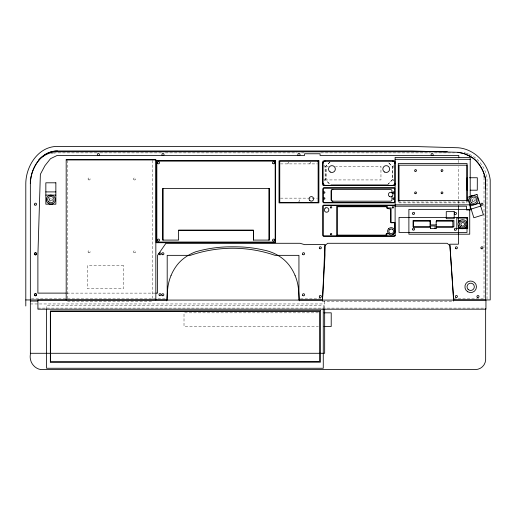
<?xml version="1.0" encoding="UTF-8"?>
<svg xmlns="http://www.w3.org/2000/svg" width="516" height="516" viewBox="0 0 516 516"><rect width="100%" height="100%" fill="white"/><g stroke="black" fill="none" stroke-linecap="round" stroke-linejoin="round"><path stroke-width="0.39" stroke-dasharray="2.58 1.94" d="M458.569 203.427L458.737 166.649M458.756 162.65L458.763 160.25M329.969 162.127L325.338 166.823L325.338 179.6L329.969 184.296M387.387 184.812L392.534 179.6L392.534 166.823L387.877 162.127M387.903 184.483L392.715 179.368L392.786 167.552L392.353 166.397L387.729 161.785M330.053 161.863L325.519 166.397L325.086 167.552L325.157 179.368L329.969 184.483M96.879 152.871L55.786 152.871A27.529 27.529 0 0 0 53.49 153.233M100.098 152.871L161.327 152.871M165.359 152.871L296.681 152.871M301.512 152.871L303.93 152.871M320.849 152.871L430.421 152.871M434.446 152.871L454.59 152.871M280.452 163.894L317.405 163.894M328.395 166.275L326.802 166.275L326.802 179.929L380.956 179.929L380.956 166.275L335.568 166.275M280.452 198.144L317.405 198.144M398.3 202.008L467.064 202.008M399.029 202.872L466.974 202.872M66.803 293.12L155.161 293.12M31.418 298.874L165.584 298.874M300.505 298.874L320.9 298.874M453.693 298.874L484.021 298.874L484.021 178.413M67.57 301.312L152.762 301.312M322.468 301.763L453.693 301.763M30.354 303.956L324.667 303.956M37.92 308.116L485.137 308.116M318.346 312.831L184.012 312.831L184.012 326.48L318.346 326.48M483.615 175.292L484.021 177.607M487.014 299.138L487.014 177.517C485.853 170.719 482.241 164.507 477.416 159.638A30.347 30.347 0 0 0 473.017 156.316M324.667 301.067L324.667 308.297M323.268 307.91L323.268 305.498L46.582 305.498L46.582 307.91M152.749 160.405L152.762 298.893M67.557 160.405L67.57 298.893M394.121 166.907A0.684 0.684 0 0 1 393.153 166.907A0.684 0.684 0 0 1 393.153 165.939A0.684 0.684 0 0 1 394.121 165.939M394.121 180.561A0.684 0.684 0 0 1 393.153 180.561A0.684 0.684 0 0 1 393.153 179.594A0.684 0.684 0 0 1 394.121 179.594M323.751 179.594A0.684 0.684 0 0 1 324.719 179.594A0.684 0.684 0 0 1 324.719 180.561A0.684 0.684 0 0 1 323.751 180.561M323.751 165.939A0.684 0.684 0 0 1 324.719 165.939A0.684 0.684 0 0 1 324.719 166.907A0.684 0.684 0 0 1 323.751 166.907M51.213 153.781A27.529 27.529 0 0 1 52.729 153.394M464.148 152.607A30.347 30.347 0 0 1 465.477 152.962M466.142 153.162A30.347 30.347 0 0 1 468.728 154.11M469.36 154.381A30.347 30.347 0 0 1 471.83 155.619M49.362 200.66A1.677 1.677 0 0 1 50.374 198.209A1.677 1.677 0 0 1 52.484 199.827A1.677 1.677 0 0 1 50.374 201.446M49.975 201.279A1.677 1.677 0 0 1 49.626 201.008M474.694 198.789A1.677 1.677 0 0 1 474.333 201.511A1.677 1.677 0 0 1 471.901 200.24A1.677 1.677 0 0 1 473.927 198.383M123.64 265.785L87.236 265.785L87.236 288.541L123.64 288.541L123.64 265.785M133.876 179.678A1.045 1.045 0 0 0 135.631 179.207A1.045 1.045 0 0 0 134.347 177.923A1.045 1.045 0 0 0 133.876 179.678M88.365 252.492A1.045 1.045 0 0 0 90.119 252.021A1.045 1.045 0 0 0 88.836 250.737A1.045 1.045 0 0 0 88.365 252.492M88.365 179.678A1.045 1.045 0 0 0 90.119 179.207A1.045 1.045 0 0 0 88.836 177.923A1.045 1.045 0 0 0 88.365 179.678M133.876 252.492A1.045 1.045 0 0 0 135.631 252.021A1.045 1.045 0 0 0 134.347 250.737A1.045 1.045 0 0 0 133.876 252.492M309.426 163.159A0.684 0.684 0 0 0 310.567 162.856A0.684 0.684 0 0 0 309.735 162.018A0.684 0.684 0 0 0 309.426 163.159M287.541 163.159A0.684 0.684 0 0 0 288.683 162.856A0.684 0.684 0 0 0 287.844 162.018A0.684 0.684 0 0 0 287.541 163.159M298.551 201.105A0.684 0.684 0 0 0 299.699 200.801A0.684 0.684 0 0 0 298.861 199.963A0.684 0.684 0 0 0 298.551 201.105M50.233 200.601A1.135 1.135 0 0 0 51.987 199.698A1.135 1.135 0 0 0 50.329 198.628A1.135 1.135 0 0 0 50.233 200.601M473.004 201.188A1.135 1.135 0 0 0 474.714 200.214A1.135 1.135 0 0 0 473.017 199.221A1.135 1.135 0 0 0 473.004 201.188"/><path stroke-width="0.77" d="M485.646 300.557L485.646 180.278C484.092 170.493 478.538 160.586 469.463 156.019A30.205 30.205 0 0 0 457.931 152.31L411.865 150.982L57.502 150.982C40.835 150.891 30.483 168.609 30.354 183.657A38.029 38.029 0 0 1 38.539 160.676A23.31 23.31 0 0 1 57.502 150.982M322.99 183.212L322.984 185.341L394.888 185.341L394.888 161.082L322.984 161.082L322.99 183.212L323.648 184.67L325.112 185.334M467.064 190.198L467.103 177.743M458.466 225.808L458.382 244.197L449.81 244.197L453.693 299.944L490.2 299.944L490.2 179.929C488.323 163.604 474.894 149.201 458.292 147.769L411.916 146.434L57.418 146.434C38.345 146.28 25.89 166.133 25.8 183.561L25.8 305.994M458.479 222.609L458.556 205.82M458.776 157.857L458.788 155.458L320.081 155.458L320.081 153.762L304.608 153.762L304.608 155.458L57.173 155.458L50.523 158.664L44.989 165.623L40.364 174.298L37.887 255.349L37.887 293.12L66.003 293.12M322.5 300.963L324.893 245.564L327.725 243.288L447.082 243.288L449.965 245.564L453.635 300.963M25.8 299.944L167.197 299.944L167.197 255.349L190.404 255.349A129.703 129.703 0 0 1 275.047 255.349L298.938 255.349L298.938 299.944L322.468 299.944L324.996 255.349L324.996 244.52L304.608 244.649L300.086 243.288L165.939 243.288L157.574 255.349L157.574 293.12L155.967 293.12M166.739 300.854L167.616 289.553A46.988 46.988 0 0 1 170.28 277.46L171.028 275.538M322.99 163.204L323.706 161.695L325.106 161.089M394.882 183.219L394.276 184.618L392.766 185.334M389.999 229.214L389.135 230.097A2.425 2.425 0 0 0 389.135 232.49L389.999 233.367A2.341 2.341 0 0 0 392.366 233.367L393.237 232.49A2.425 2.425 0 0 0 393.237 230.097L392.366 229.214M470.166 206.052L479.719 203.046M471.121 209.09L480.673 206.084M386.884 184.986L330.988 184.986M394.108 232.955L394.527 232.542L394.527 223.215C394.418 221.945 390.805 223.518 390.644 222.383L390.644 209.038C385.839 208.032 387.716 209.541 386.381 206.748L337.309 206.748L337.309 235.186L385.8 235.186L386.445 233.4L388.89 233.342M447.411 151.801L55.696 151.801A28.644 28.644 0 0 0 38.461 160.166M395.114 159.315L470.25 159.315M66.196 299.951L66.183 159.779L155.838 159.779L155.845 299.951M66.183 159.786L155.838 159.786M469.457 177.743L477.313 177.743L477.274 190.198L470.205 190.198M391.941 196.093L391.941 199.821A1.367 1.367 0 0 1 390.573 201.188L332.885 201.188A1.606 1.606 0 0 1 331.059 199.821L331.059 190.881A1.606 1.606 0 0 1 332.885 189.514L390.573 189.514A1.367 1.367 0 0 1 391.941 190.881L391.941 193.113M45.84 191.907L55.857 191.907M45.84 195.093L55.857 195.093M398.3 200.614L467.064 200.614M395.114 204.826L470.25 204.826M395.114 205.362L323.21 205.362L323.21 235.973L395.114 235.973L395.114 157.406L470.205 157.406L470.205 197.228M395.114 206.194L466.496 206.194L466.496 209.967L470.205 209.967L470.205 204.394M460.22 220.925L458.73 220.925L458.73 222.512M436.433 224.899L430.563 224.899L430.563 220.448L413.09 220.448L413.09 226.879L430.563 226.879L430.563 228.607L436.433 228.607L436.433 226.879L453.912 226.879L453.912 220.448L436.433 220.448L436.433 221.932M460.969 228.046L458.73 228.046L458.73 225.673M463.948 228.046L466.193 228.046L466.193 226.466M178.607 230.581L253.472 230.581L253.472 240.088M389.012 233.671L386.865 233.671L386.865 235.328L336.748 235.309L336.748 206.032L387.252 206.045L387.252 207.929L391.063 207.929L391.063 222.39L394.953 222.39L395.004 233.051M30.354 301.067L37.591 301.067M323.977 312.831L331.214 312.831L331.214 326.48L323.977 326.48M30.354 353.286L324.667 353.286L324.667 309.097M392.76 161.089L394.218 161.747L394.882 163.211M457.931 152.31L463.884 153.581L469.463 156.019M295.107 275.538L295.855 277.46A46.988 46.988 0 0 1 298.512 289.553M394.772 188.979L393.979 187.843L323.893 187.843L322.758 188.862L322.758 201.833L323.629 202.827L393.902 202.82A1.155 1.155 0 0 0 394.785 201.724M298.512 289.553L299.396 300.854M485.653 188.921L485.35 178.343A36.139 36.139 0 0 0 477.655 162.598A22.149 22.149 0 0 0 469.554 156.058M485.646 308.587L485.653 359.71A10.307 10.307 0 0 1 475.352 369.566L40.816 369.566C35.765 368.811 31.592 364.657 30.521 359.71A13.668 13.668 0 0 1 30.354 354.569L30.354 179.129M467.064 201.201L467.064 163.533L398.3 163.533L398.3 201.201M466.974 201.266L466.974 165.197L399.029 165.197L399.029 201.266M453.693 298.874L453.693 299.944M435.072 228.659L435.072 225.969L430.615 225.969L430.615 228.659M323.268 308.716L323.268 368.263L46.582 368.263L46.582 308.716M322.468 298.874L322.468 299.944M268.881 188.437L268.881 240.088M163.133 188.437L163.133 240.088M332.885 201.188A1.367 1.367 0 0 1 331.517 199.821L331.517 190.881A1.367 1.367 0 0 1 332.885 189.514M395.114 206.271A1.135 1.135 0 0 0 393.979 205.136L323.893 205.136A1.135 1.135 0 0 0 322.758 206.271L322.758 235.057A1.135 1.135 0 0 0 323.893 236.199L393.979 236.199A1.135 1.135 0 0 0 395.114 235.057M393.411 233.606A0.677 0.677 0 0 1 393.418 234.561A0.677 0.677 0 0 1 392.457 234.567M389.999 229.323A2.341 2.341 0 0 1 392.366 229.323M323.358 161.456A2.045 2.045 0 0 0 322.758 162.901L322.758 183.515A2.045 2.045 0 0 0 324.803 185.566L393.069 185.566A2.045 2.045 0 0 0 395.114 183.515M323.558 161.276A2.045 2.045 0 0 1 324.803 160.857L393.069 160.857A2.045 2.045 0 0 1 394.314 161.276M394.514 161.456A2.045 2.045 0 0 1 395.114 162.901M171.028 275.538A46.446 46.446 0 0 1 175.995 266.527C180.723 259.703 187.734 254.93 195.377 251.885A128.116 128.116 0 0 1 231.091 246.803A197.841 197.841 0 0 1 242.275 247.009A128.045 128.045 0 0 1 263.747 250.06C274.17 252.053 283.994 257.768 290.14 266.527A46.446 46.446 0 0 1 295.107 275.538M52.052 204.33A4.554 4.554 0 0 1 49.697 204.33M470.115 196.86A4.554 4.554 0 0 1 474.456 195.493M37.92 300.086L37.92 309.187L485.943 309.187L485.943 300.086L37.92 300.086M50.439 311.4L50.439 361.426L319.578 361.426L319.578 311.4L50.439 311.4M388.645 228.717L388.071 229.472A3.677 3.677 0 0 0 388.071 233.116L389.387 234.445A3.56 3.56 0 0 0 392.986 234.445L394.301 233.116A3.677 3.677 0 0 0 394.301 229.472L392.986 228.143A3.56 3.56 0 0 0 389.387 228.143L388.645 228.717M325.338 208.038L324.893 208.425A2.296 2.296 0 0 0 324.699 211.186L325.08 211.637A2.225 2.225 0 0 0 327.808 211.837L328.253 211.45A2.296 2.296 0 0 0 328.453 208.69L328.066 208.238A2.225 2.225 0 0 0 325.338 208.038M476.99 194.364L467.438 197.37L473.856 217.771L483.402 214.772L476.99 194.364M318.888 160.811L279.033 160.857L279.033 202.904L318.888 202.859L318.888 160.811M275.621 160.399L156.161 160.399L156.161 242.714L275.621 242.714L275.621 160.399M275.17 161.121L156.845 161.121L156.845 242.036L275.17 242.036L275.17 161.121M318.127 161.082L279.762 161.082L279.762 202.62L318.127 202.62L318.127 161.082M55.857 182.806L45.84 182.806L45.84 204.194L55.857 204.194L55.857 182.806M394.772 188.069L323.326 188.069L323.326 202.633L394.772 202.633L394.772 188.069M269.442 188.392L162.637 188.392L162.637 240.088L178.607 240.088L178.607 230.078L253.408 230.078L253.408 240.088L269.442 240.088L269.442 188.392M469.734 209.361L408.885 209.361L408.885 234.193L469.734 234.193L469.734 209.361M454.209 211.637L446.263 211.637L446.263 218.713L454.209 218.713L454.209 211.637M467.019 217.43L399.029 217.43L399.029 232.452L467.019 232.452L467.019 217.43M467.638 218.062L456.776 218.062L456.821 228.646L467.709 228.646L467.638 218.062M430.034 221.177L413.361 221.177L413.361 227.092L430.034 227.092L430.034 221.177M452.842 221.177L436.162 221.177L436.162 227.092L452.842 227.092L452.842 221.177M320.41 310.677L50.349 310.961L50.349 362.471L320.41 362.193L320.41 310.677M393.25 199.137A0.684 0.684 0 0 0 394.276 198.544A0.684 0.684 0 0 0 393.25 197.957A0.684 0.684 0 0 0 393.25 199.137M393.25 193.087A0.684 0.684 0 0 0 394.276 192.494A0.684 0.684 0 0 0 393.25 191.9A0.684 0.684 0 0 0 393.25 193.087M323.893 199.002A0.684 0.684 0 0 0 324.919 198.408A0.684 0.684 0 0 0 323.893 197.821A0.684 0.684 0 0 0 323.893 199.002M323.751 192.978A0.684 0.684 0 0 0 324.893 192.668A0.684 0.684 0 0 0 324.061 191.836A0.684 0.684 0 0 0 323.751 192.978M389.425 196.48A2.277 2.277 0 0 0 392.947 194.713A2.277 2.277 0 0 0 389.657 192.545A2.277 2.277 0 0 0 389.425 196.48M392.457 207.8A0.677 0.677 0 0 0 393.592 207.503A0.677 0.677 0 0 0 392.76 206.671A0.677 0.677 0 0 0 392.457 207.8M330.75 207.909A0.677 0.677 0 0 0 331.769 207.322A0.677 0.677 0 0 0 330.75 206.735A0.677 0.677 0 0 0 330.75 207.909M330.608 234.567A0.677 0.677 0 0 0 331.749 234.264A0.677 0.677 0 0 0 330.917 233.432A0.677 0.677 0 0 0 330.608 234.567M384.536 172.009A3.412 3.412 0 0 0 389.651 169.055A3.412 3.412 0 0 0 384.536 166.1A3.412 3.412 0 0 0 384.536 172.009M330.227 172.009A3.412 3.412 0 0 0 335.342 169.055A3.412 3.412 0 0 0 330.227 166.1A3.412 3.412 0 0 0 330.227 172.009M441.341 171.157A0.909 0.909 0 0 0 442.87 170.751A0.909 0.909 0 0 0 441.754 169.635A0.909 0.909 0 0 0 441.341 171.157M414.948 171.157A0.909 0.909 0 0 0 416.47 170.751A0.909 0.909 0 0 0 415.361 169.635A0.909 0.909 0 0 0 414.948 171.157M441.341 193.455A0.909 0.909 0 0 0 442.87 193.049A0.909 0.909 0 0 0 441.754 191.933A0.909 0.909 0 0 0 441.341 193.455M414.948 193.455A0.909 0.909 0 0 0 416.47 193.049A0.909 0.909 0 0 0 415.361 191.933A0.909 0.909 0 0 0 414.948 193.455M319.604 297.21A1.026 1.026 0 0 0 321.32 296.752A1.026 1.026 0 0 0 320.062 295.494A1.026 1.026 0 0 0 319.604 297.21M319.817 248.68A1.026 1.026 0 0 0 321.352 247.79A1.026 1.026 0 0 0 319.817 246.906A1.026 1.026 0 0 0 319.817 248.68M455.828 297.339A1.026 1.026 0 0 0 457.421 296.552A1.026 1.026 0 0 0 455.944 295.565A1.026 1.026 0 0 0 455.828 297.339M455.886 248.68A1.026 1.026 0 0 0 457.421 247.79A1.026 1.026 0 0 0 455.886 246.906A1.026 1.026 0 0 0 455.886 248.68M159.476 254.685A1.026 1.026 0 0 0 161.011 253.801A1.026 1.026 0 0 0 159.476 252.911A1.026 1.026 0 0 0 159.476 254.685M159.476 295.552A1.026 1.026 0 0 0 161.011 294.668A1.026 1.026 0 0 0 159.476 293.778A1.026 1.026 0 0 0 159.476 295.552M34.753 295.391A1.026 1.026 0 0 0 36.462 294.933A1.026 1.026 0 0 0 35.211 293.675A1.026 1.026 0 0 0 34.753 295.391M34.933 254.665A1.026 1.026 0 0 0 36.501 253.833A1.026 1.026 0 0 0 34.998 252.892A1.026 1.026 0 0 0 34.933 254.665M467.793 291.811A5.779 5.779 0 0 0 476.462 286.806A5.779 5.779 0 0 0 467.793 281.8A5.779 5.779 0 0 0 467.793 291.811M468.109 289.386A3.638 3.638 0 0 0 474.204 287.754A3.638 3.638 0 0 0 469.741 283.29A3.638 3.638 0 0 0 468.109 289.386M431.376 155.322A1.045 1.045 0 0 0 433.124 154.852A1.045 1.045 0 0 0 431.847 153.568A1.045 1.045 0 0 0 431.376 155.322M481.189 204.968A1.045 1.045 0 0 0 482.944 204.497A1.045 1.045 0 0 0 481.66 203.214A1.045 1.045 0 0 0 481.189 204.968M481.189 248.577A1.045 1.045 0 0 0 482.944 248.106A1.045 1.045 0 0 0 481.66 246.822A1.045 1.045 0 0 0 481.189 248.577M298.151 155.303A1.103 1.103 0 0 0 299.996 154.806A1.103 1.103 0 0 0 298.641 153.458A1.103 1.103 0 0 0 298.151 155.303M162.243 155.264A1.045 1.045 0 0 0 163.991 154.794A1.045 1.045 0 0 0 162.708 153.51A1.045 1.045 0 0 0 162.243 155.264M302.795 254.478A1.045 1.045 0 0 0 304.55 254.007A1.045 1.045 0 0 0 303.266 252.724A1.045 1.045 0 0 0 302.795 254.478M162.127 254.478A1.045 1.045 0 0 0 163.882 254.007A1.045 1.045 0 0 0 162.598 252.724A1.045 1.045 0 0 0 162.127 254.478M302.795 295.5A1.045 1.045 0 0 0 304.55 295.029A1.045 1.045 0 0 0 303.266 293.752A1.045 1.045 0 0 0 302.795 295.5M162.069 295.5A1.045 1.045 0 0 0 163.817 295.029A1.045 1.045 0 0 0 162.54 293.746A1.045 1.045 0 0 0 162.069 295.5M477.216 297.274A1.045 1.045 0 0 0 478.971 296.803A1.045 1.045 0 0 0 477.687 295.52A1.045 1.045 0 0 0 477.216 297.274M97.634 155.322A1.045 1.045 0 0 0 99.382 154.852A1.045 1.045 0 0 0 98.098 153.568A1.045 1.045 0 0 0 97.634 155.322M34.778 295.533A1.045 1.045 0 0 0 36.533 295.068A1.045 1.045 0 0 0 35.249 293.785A1.045 1.045 0 0 0 34.778 295.533M34.778 254.588A1.045 1.045 0 0 0 36.533 254.117A1.045 1.045 0 0 0 35.249 252.834A1.045 1.045 0 0 0 34.778 254.588M34.778 204.968A1.045 1.045 0 0 0 36.533 204.497A1.045 1.045 0 0 0 35.249 203.214A1.045 1.045 0 0 0 34.778 204.968M309.884 200.614A2.277 2.277 0 0 0 313.593 199.273A2.277 2.277 0 0 0 310.574 196.738A2.277 2.277 0 0 0 309.884 200.614M272.88 240.862A1.045 1.045 0 0 0 274.635 240.392A1.045 1.045 0 0 0 273.351 239.108A1.045 1.045 0 0 0 272.88 240.862M157.741 240.862A1.045 1.045 0 0 0 159.496 240.392A1.045 1.045 0 0 0 158.212 239.108A1.045 1.045 0 0 0 157.741 240.862M157.741 163.501A1.045 1.045 0 0 0 159.496 163.03A1.045 1.045 0 0 0 158.212 161.747A1.045 1.045 0 0 0 157.741 163.501M272.88 163.501A1.045 1.045 0 0 0 274.635 163.03A1.045 1.045 0 0 0 273.351 161.747A1.045 1.045 0 0 0 272.88 163.501M461.407 225.627A1.819 1.819 0 0 0 464.452 224.815A1.819 1.819 0 0 0 462.22 222.583A1.819 1.819 0 0 0 461.407 225.627M460.137 228.04A4.554 4.554 0 0 0 467.148 224.428A4.554 4.554 0 0 0 460.517 220.164A4.554 4.554 0 0 0 460.137 228.04M460.349 226.46A3.186 3.186 0 0 0 465.677 225.034A3.186 3.186 0 0 0 461.775 221.132A3.186 3.186 0 0 0 460.349 226.46M454.712 230.02A1.045 1.045 0 0 0 456.46 229.555A1.045 1.045 0 0 0 455.183 228.272A1.045 1.045 0 0 0 454.712 230.02M454.712 214.166A1.045 1.045 0 0 0 456.46 213.695A1.045 1.045 0 0 0 455.183 212.411A1.045 1.045 0 0 0 454.712 214.166M412.839 229.878A1.045 1.045 0 0 0 414.587 229.407A1.045 1.045 0 0 0 413.303 228.124A1.045 1.045 0 0 0 412.839 229.878M412.845 214.095A1.045 1.045 0 0 0 414.593 213.624A1.045 1.045 0 0 0 413.316 212.34A1.045 1.045 0 0 0 412.845 214.095M48.388 203.472A4.554 4.554 0 0 0 55.393 199.86A4.554 4.554 0 0 0 48.762 195.596A4.554 4.554 0 0 0 48.388 203.472M48.594 201.891A3.186 3.186 0 0 0 53.928 200.466A3.186 3.186 0 0 0 50.026 196.564A3.186 3.186 0 0 0 48.594 201.891M471.282 204.136A4.554 4.554 0 0 0 478.132 200.227A4.554 4.554 0 0 0 471.321 196.254A4.554 4.554 0 0 0 471.282 204.136M471.424 202.556A3.186 3.186 0 0 0 476.687 200.898A3.186 3.186 0 0 0 472.624 197.17A3.186 3.186 0 0 0 471.424 202.556"/></g></svg>
